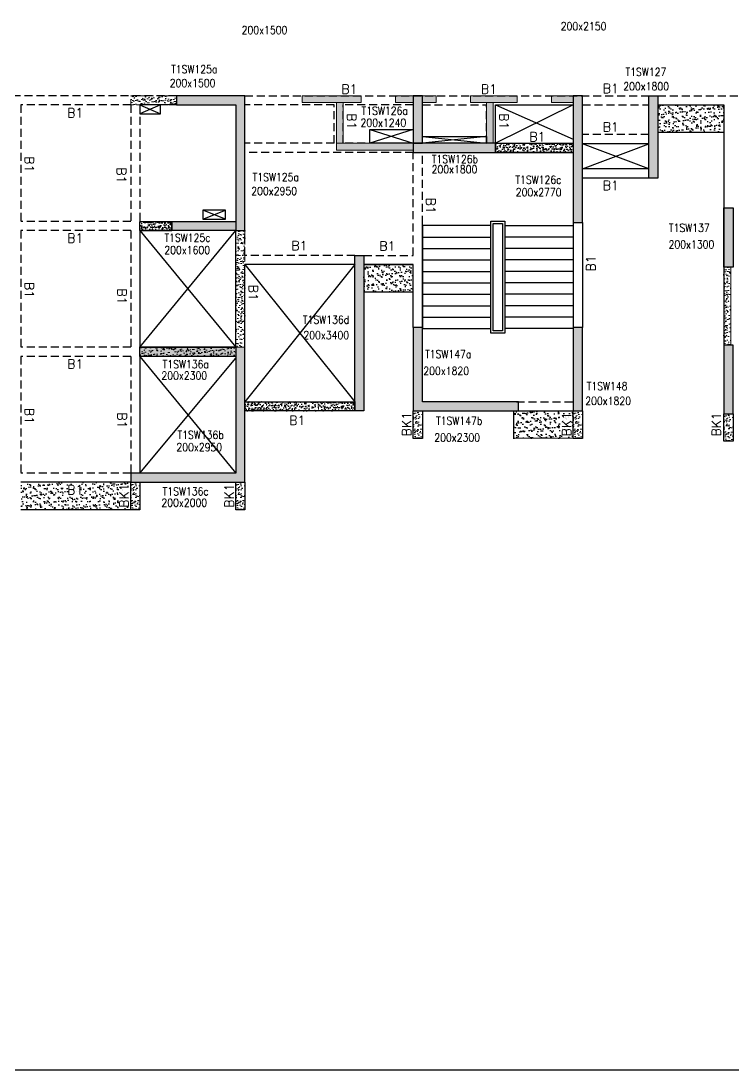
# Model space of a CAD drawing. Header units: millimetres. Extents: x 1078357 to 2594950, y -4969473 to -4636555.
# Drawn here: x 1651959 to 1667533, y -4682741 to -4659813 of the extents above; entities that cross this region are included whole.
import ezdxf

# ---------------------------------------------------------------- set-up
doc = ezdxf.new("R2010")
doc.units = ezdxf.units.MM
doc.header["$PDMODE"] = 35
for name, pattern in [('CONTINOUS', [0]), ('HIDDEN', [0.375, 0.25, -0.125]), ('New Retail block$0$CONTINOUS', [0])]:
    doc.linetypes.add(name, pattern=pattern)
for name, color, linetype, lineweight in [('A-_ANOTDIMA_D-', 6, 'Continuous', 13), ('Boundary', 40, 'Continuous', 30), ('COL. NO.', 30, 'Continuous', 25), ('COL. SIZE', 7, 'Continuous', 25), ('HATCH', 8, 'Continuous', 30), ('Origin', 40, 'Continuous', 30), ('RCC UPSTAND', 43, 'Continuous', 30), ('S-NON STR RCC WALL', 8, 'Continuous', 0)]:
    doc.layers.add(name, color=color, linetype=linetype, lineweight=lineweight)
for name, color, linetype in [('B-200x650', 241, 'HIDDEN'), ('NON STR. RCC WALL', 6, 'Continuous'), ('S-COLUMN_SHEAR WALL', 1, 'Continuous'), ('S-CUT OUT', 3, 'Continuous'), ('S-PROJECTION', 54, 'New Retail block$0$CONTINOUS'), ('S-STAIR', 8, 'Continuous')]:
    doc.layers.add(name, color=color, linetype=linetype)
doc.styles.add('ROMANS', font='romans.shx', dxfattribs={"width": 0.85})
pattern_1 = [(37.47015413, (-4612749.17, 23387131.68), (-4.72361136, 146.8264517), [0, -115.824, 0, -129.54, 0, -123.825]), (7.4701541, (-4612749.17, 23387131.68), (134.9689868, 214.9772528), [0, -62.484, 0, -104.394, 0, -40.005]), (327.47015413, (-4612842.9, 23387131.73), (237.29790347, 0.3075449), [0, -38.1, 0, -137.16, 0, -179.07]), (317.4701541, (-4612842.9, 23387131.73), (229.1017424, 66.759465), [0, -19.05, 0, -89.916, 0, -102.87])]
pattern_2 = [(50, (1613710.4, -4664297.89), (182.18467, -15.9391), [19.05, -209.55]), (355, (1613710.4, -4664297.89), (-35.2434, 191.05685), [15.24, -167.6406]), (100.45144, (1613725.58, -4664299.22), (146.94125, 175.11775), [16.19, -178.09024]), (46.1842, (1613710.4, -4664247.1), (271.079, -42.0423), [28.575, -314.325]), (96.63556, (1613733, -4664250.6), (237.4041, 247.4261), [24.285, -267.1356]), (351.18415, (1613710.4, -4664247.1), (237.4041, 247.4261), [22.86, -251.4597]), (21, (1613735.8, -4664259.79), (151.6144, -102.2652), [19.05, -209.55]), (326, (1613735.8, -4664259.79), (61.802, 184.188), [15.24, -167.64]), (71.45144, (1613748.43, -4664268.31), (213.4164, 81.9228), [16.19, -178.0899]), (37.5, (1613710.4, -4664297.89), (3.0886, 84.55504), [0, -165.608, 0, -170.18, 0, -168.275]), (7.5, (1613710.4, -4664297.89), (66.81966, 100.18057), [0, -97.028, 0, -161.798, 0, -64.135]), (327.5, (1613653.756, -4664297.89), (135.5906, -5.72874), [0, -63.5, 0, -198.12, 0, -262.89]), (317.5, (1613628.36, -4664297.89), (148.12918, 25.4265), [0, -82.55, 0, -131.572, 0, -186.69])]

# ---------------------------------------------------------------- blocks, each defined once
blk = doc.blocks.new('G$CD63B60BD')
at = {"layer": 'COL. NO.', "linetype": 'Continuous', "style": 'ROMANS', "width": 0.85}
for s, p in [('T1SW125a', (71784, 7441, -320)), ('T1SW127', (81723, 7381, -320)), ('T1SW126a', (75951, 6532, -320)), ('T1SW126b', (77486, 5476, -320)), ('T1SW125a', (73568, 5083, -320)), ('T1SW126c', (79314, 5025, -320)), ('T1SW137', (82673, 3974, -320)), ('T1SW125c', (71638, 3759, -320)), ('T1SW136d', (74667, 1967, 0)), ('T1SW147a', (77339, 1214, -320)), ('T1SW136a', (71599, 993, -320)), ('T1SW148', (80874, 516, -320)), ('T1SW147b', (77579, -243, -320)), ('T1SW136b', (71924, -552, -320)), ('T1SW136c', (71599, -1785, -320))]:
    blk.add_text(s, height=175, dxfattribs=at).set_placement(p)
at = {"layer": 'COL. SIZE', "linetype": 'Continuous', "style": 'ROMANS', "width": 0.85}
for s, p in [('200x2150', (80306, 8381, -320)), ('200x1500', (73327, 8296, -320)), ('200x1500', (71754, 7138, -320)), ('200x1800', (81674, 7067, -320)), ('200x1240', (75927, 6271, -320)), ('200x1800', (77482, 5253, -320)), ('200x2950', (73538, 4779, -320)), ('200x2770', (79323, 4753, -320)), ('200x1300', (82665, 3611, -320)), ('200x1600', (71636, 3489, -320)), ('200x3400', (74677, 1628, 0)), ('200x2300', (71572, 745, -320)), ('200x1820', (77301, 847, -320)), ('200x1820', (80843, 191, -320)), ('200x2300', (77541, -609, -320)), ('200x2950', (71900, -821, -320)), ('200x2000', (71572, -2033, -320))]:
    blk.add_text(s, height=175, dxfattribs=at).set_placement(p)

msp = doc.modelspace()

# ---------------------------------------------------------------- hatches: boundary and pattern name
at = {"layer": 'HATCH'}
h = msp.add_hatch(dxfattribs=at)
h.set_pattern_fill('AR-SAND', color=8, scale=3, angle=179.97015)
h.set_pattern_definition([(37.4701541, (-2410504.75, 14021043.22), (-4.72361136, 146.8264517), [0, -115.824, 0, -129.54, 0, -123.825]), (7.4701541, (-2410504.75, 14021043.22), (134.9689868, 214.9772528), [0, -62.484, 0, -104.394, 0, -40.005]), (327.4701541, (-2410598.47, 14021043.27), (237.2979035, 0.3075449), [0, -38.1, 0, -137.16, 0, -179.07]), (317.4701541, (-2410598.47, 14021043.27), (229.1017424, 66.759465), [0, -19.05, 0, -89.916, 0, -102.87])])
h.paths.add_polyline_path([(1667333.5, -4661646.1), (1665888.5, -4661646), (1665888.5, -4662246.2), (1667333.5, -4662246.2)])
h = msp.add_hatch(dxfattribs=at)
h.set_pattern_fill('AR-SAND', color=8, scale=3, angle=179.97015)
h.set_pattern_definition([(37.47015413, (-3507729.46, 18705062.41), (-4.72361136, 146.8264517), [0, -115.824, 0, -129.54, 0, -123.825]), (7.4701541, (-3507729.46, 18705062.4), (134.9689868, 214.9772528), [0, -62.484, 0, -104.394, 0, -40.005]), (327.4701541, (-3507823.19, 18705062.46), (237.2979035, 0.3075449), [0, -38.1, 0, -137.16, 0, -179.07]), (317.4701541, (-3507823.19, 18705062.46), (229.1017424, 66.759465), [0, -19.05, 0, -89.916, 0, -102.87])])
h.paths.add_polyline_path([(1660538.5, -4665136.1), (1659458.5, -4665136.1), (1659458.5, -4665736.1), (1660538.5, -4665736.1)])
h = msp.add_hatch(dxfattribs=at)
h.set_pattern_fill('AR-SAND', color=8, scale=3, angle=179.97015)
h.set_pattern_definition(pattern_1)
h.paths.add_polyline_path([(1664038.5, -4668934.5), (1662738.5, -4668936.1), (1662738.5, -4668336.1), (1662798.5, -4668336.1), (1662838.5, -4668336.1), (1664038.5, -4668336.1), (1664038.5, -4668934.5)], is_closed=False)
h.paths.add_polyline_path([(1663631.2, -4668349.6), (1663264.5, -4668349.6), (1663264.5, -4668649.6), (1663631.2, -4668649.6)], flags=24)
h = msp.add_hatch(dxfattribs=at)
h.set_pattern_fill('AR-SAND', color=8, scale=3, angle=179.97015)
h.set_pattern_definition(pattern_1)
h.paths.add_polyline_path([(1651958.5, -4669896.1), (1654358.5, -4669896.1), (1654358.5, -4670496.1), (1651958.5, -4670496.1)])
at = {"layer": 'RCC UPSTAND'}
h = msp.add_hatch(dxfattribs=at)
h.set_pattern_fill('AR-CONC', color=8, scale=20, angle=90)
h.set_pattern_definition([(140, (-1545661.72, -7199905.71), (12.550427, 143.4520365), [15, -165]), (85, (-1545661.72, -7199905.71), (-150.438427, -27.7502667), [12, -132]), (190.4514445, (-1545660.67, -7199893.76), (-137.887998, 115.7017693), [12.7480384, -140.2284224]), (136.1842, (-1545701.72, -7199905.71), (33.103856, 213.448266), [22.5, -247.5]), (186.6356355, (-1545698.96, -7199887.93), (-194.82372, 186.932389), [19.122068, -210.342752]), (81.184164, (-1545701.72, -7199905.71), (-194.82372, 186.932389), [18, -198]), (111, (-1545691.72, -7199885.71), (80.523778, 119.3814104), [15, -165]), (56, (-1545691.72, -7199885.71), (-145.030009, 48.6630664), [12, -132]), (161.4514447, (-1545685.01, -7199875.77), (-64.5062306, 168.0444753), [12.748038, -140.2284224]), (127.5, (-1545661.72, -7199905.714), (-66.57877077, 2.43197106), [0, -130.4, 0, -134, 0, -132.5]), (97.5, (-1545661.72, -7199905.71), (-78.8823424, 52.6139075), [0, -76.4, 0, -127.4, 0, -50.5]), (57.5, (-1545661.72, -7199950.314), (4.51097435, 106.7644872), [0, -50, 0, -156, 0, -207]), (47.5, (-1545661.72, -7199970.31), (-20.0209965, 116.6372339), [0, -65, 0, -103.6, 0, -147])])
h.paths.add_polyline_path([(1664038.3, -4662486.2), (1664038.3, -4662686.2), (1662338.3, -4662686.2), (1662338.3, -4662486.2)])
h = msp.add_hatch(dxfattribs=at)
h.set_pattern_fill('AR-CONC', color=8, scale=20, angle=90)
h.set_pattern_definition([(140, (-1554441.7, -7201615.72), (12.550427, 143.4520365), [15, -165]), (85, (-1554441.7, -7201615.72), (-150.438427, -27.7502667), [12, -132]), (190.4514445, (-1554440.65, -7201603.77), (-137.887998, 115.7017693), [12.7480384, -140.2284224]), (136.1842, (-1554481.7, -7201615.72), (33.103856, 213.448266), [22.5, -247.5]), (186.6356355, (-1554478.94, -7201597.93), (-194.82372, 186.932389), [19.122068, -210.342752]), (81.184164, (-1554481.7, -7201615.72), (-194.82372, 186.932389), [18, -198]), (111, (-1554471.7, -7201595.72), (80.523778, 119.3814104), [15, -165]), (56, (-1554471.7, -7201595.72), (-145.030009, 48.6630664), [12, -132]), (161.4514447, (-1554464.98, -7201585.77), (-64.5062306, 168.0444753), [12.748038, -140.2284224]), (127.5, (-1554441.695, -7201615.72), (-66.57877077, 2.43197106), [0, -130.4, 0, -134, 0, -132.5]), (97.5, (-1554441.695, -7201615.72), (-78.8823424, 52.6139075), [0, -76.4, 0, -127.4, 0, -50.5]), (57.5, (-1554441.695, -7201660.32), (4.51097435, 106.7644872), [0, -50, 0, -156, 0, -207]), (47.5, (-1554441.695, -7201680.32), (-20.0209965, 116.6372339), [0, -65, 0, -103.6, 0, -147])])
h.paths.add_polyline_path([(1655258.3, -4664196.2), (1655258.3, -4664396.2), (1654558.3, -4664396.2), (1654558.3, -4664196.2)])
h = msp.add_hatch(dxfattribs=at)
h.set_pattern_fill('AR-CONC', color=8, scale=20, angle=90)
h.set_pattern_definition([(140, (-1550441.69, -7205555.71), (12.550427, 143.4520365), [15, -165]), (85, (-1550441.69, -7205555.71), (-150.438427, -27.7502667), [12, -132]), (190.4514445, (-1550440.65, -7205543.76), (-137.887998, 115.7017693), [12.7480384, -140.2284224]), (136.1842, (-1550481.69, -7205555.71), (33.103856, 213.448266), [22.5, -247.5]), (186.6356355, (-1550478.93, -7205537.92), (-194.82372, 186.932389), [19.122068, -210.342752]), (81.184164, (-1550481.7, -7205555.7), (-194.82372, 186.932389), [18, -198]), (111, (-1550471.69, -7205535.71), (80.523778, 119.3814104), [15, -165]), (56, (-1550471.69, -7205535.71), (-145.030009, 48.6630664), [12, -132]), (161.4514447, (-1550464.98, -7205525.76), (-64.5062306, 168.0444753), [12.748038, -140.2284224]), (127.5, (-1550441.69, -7205555.71), (-66.57877077, 2.43197106), [0, -130.4, 0, -134, 0, -132.5]), (97.5, (-1550441.69, -7205555.71), (-78.8823424, 52.6139075), [0, -76.4, 0, -127.4, 0, -50.5]), (57.5, (-1550441.69, -7205600.31), (4.51097435, 106.7644872), [0, -50, 0, -156, 0, -207]), (47.5, (-1550441.69, -7205620.31), (-20.0209965, 116.6372339), [0, -65, 0, -103.6, 0, -147])])
h.paths.add_polyline_path([(1659258.3, -4668136.2), (1659258.3, -4668336.2), (1656858.3, -4668336.2), (1656858.3, -4668136.2)])
at = {"layer": 'S-COLUMN_SHEAR WALL', "lineweight": 25}
h = msp.add_hatch(color=1, dxfattribs=at)
h.dxf.hatch_style = 1
h.paths.add_polyline_path([(1655358.3, -4661646.2), (1656658.3, -4661646.2), (1656658.3, -4664396.2), (1656858.3, -4664396.2), (1656858.3, -4661446.2), (1655358.3, -4661446.2)])
h = msp.add_hatch(color=1, dxfattribs=at)
h.dxf.hatch_style = 1
h.paths.add_polyline_path([(1660738.3, -4661446.2), (1660538.3, -4661446.2), (1660538.3, -4662486.2), (1660738.3, -4662486.2)])
h = msp.add_hatch(color=1, dxfattribs=at)
h.dxf.hatch_style = 1
h.paths.add_polyline_path([(1664238.3, -4661446.2), (1664038.3, -4661446.2), (1664038.3, -4664216.2), (1664238.3, -4664216.2)])
h = msp.add_hatch(color=1, dxfattribs=at)
h.dxf.hatch_style = 1
h.paths.add_polyline_path([(1665888.3, -4663246.1), (1665688.3, -4663246.1), (1665688.3, -4661446.2), (1665888.3, -4661446.2)])
h = msp.add_hatch(color=1, dxfattribs=at)
h.dxf.hatch_style = 1
h.paths.add_polyline_path([(1660538.3, -4662686.2), (1662338.3, -4662686.2), (1662338.3, -4662486.2), (1660538.3, -4662486.2)])
h = msp.add_hatch(color=1, dxfattribs=at)
h.dxf.hatch_style = 1
h.paths.add_polyline_path([(1667483.3, -4663896.1), (1667469.6, -4663896.1), (1667424.7, -4663896.1), (1667333.3, -4663896.1), (1667333.3, -4665196.1), (1667533.3, -4665196.1), (1667533.3, -4664046.1), (1667533.3, -4663896.1)])
h = msp.add_hatch(color=1, dxfattribs=at)
h.dxf.hatch_style = 1
h.paths.add_polyline_path([(1656658.3, -4664196.2), (1656658.3, -4664396.2), (1655258.3, -4664396.2), (1655258.3, -4664196.2)])
h = msp.add_hatch(color=1, dxfattribs=at)
h.dxf.hatch_style = 1
h.paths.add_polyline_path([(1659258.3, -4664936.2), (1659258.3, -4668336.2), (1659458.3, -4668336.2), (1659458.3, -4664936.2)])
h = msp.add_hatch(color=1, dxfattribs=at)
h.dxf.hatch_style = 1
h.paths.add_polyline_path([(1660538.3, -4668336.2), (1662838.3, -4668336.2), (1662838.3, -4668136.2), (1660738.3, -4668136.2), (1660738.3, -4666516.2), (1660538.3, -4666516.2)])
h = msp.add_hatch(color=1, dxfattribs=at)
h.dxf.hatch_style = 1
h.paths.add_polyline_path([(1664238.3, -4666516.2), (1664038.3, -4666516.2), (1664038.3, -4668336.2), (1664238.3, -4668336.2)])
h = msp.add_hatch(color=1, dxfattribs=at)
h.dxf.hatch_style = 1
h.paths.add_polyline_path([(1667333.3, -4668396.2), (1667533.3, -4668396.2), (1667533.3, -4666896.1), (1667333.3, -4666896.1)])
h = msp.add_hatch(color=1, dxfattribs=at)
h.dxf.hatch_style = 1
h.paths.add_polyline_path([(1654358.3, -4669896.2), (1656858.3, -4669896.2), (1656858.3, -4666946.2), (1656658.3, -4666946.1), (1656658.3, -4667146.1), (1656658.3, -4669696.2), (1654358.3, -4669696.2), (1654358.3, -4669896.2)], is_closed=False)
h = msp.add_hatch(color=1, dxfattribs=at)
h.dxf.hatch_style = 1
h.paths.add_polyline_path([(1654358.3, -4669896.2), (1656858.3, -4669896.2), (1656858.3, -4666946.2), (1656658.3, -4666946.1), (1656658.3, -4669696.2), (1654358.3, -4669696.2), (1654358.3, -4669896.2)], is_closed=False)
h = msp.add_hatch(color=1, dxfattribs=at)
h.dxf.hatch_style = 1
h.paths.add_polyline_path([(1654558.3, -4666946.1), (1656658.3, -4666946.1), (1656658.3, -4667146.1), (1654558.3, -4667146.1)])
at = {"layer": 'S-NON STR RCC WALL', "linetype": 'HIDDEN', "ltscale": 500}
h = msp.add_hatch(dxfattribs=at)
h.set_pattern_fill('AR-CONC', color=256, angle=180)
h.set_pattern_definition([(50, (516485.68, 19721.3), (182.184669, -15.9390855), [19.05, -209.55]), (355, (516485.68, 19721.3), (-35.2434214, 191.056845), [15.24, -167.640584]), (100.4514447, (516500.86, 19719.97), (146.941247, 175.117752), [16.190009, -178.0902446]), (46.1842, (516485.68, 19772.1), (271.079041, -42.042328), [28.575, -314.325]), (96.6355576, (516508.27, 19768.6), (237.404134, 247.426125), [24.285023, -267.135608]), (351.184151, (516485.68, 19772.1), (237.404134, 247.426125), [22.859967, -251.459732]), (21, (516511.08, 19759.4), (151.6143913, -102.265198), [19.05, -209.55]), (326, (516511.08, 19759.4), (61.802028, 184.187966), [15.24, -167.64]), (71.451445, (516523.72, 19750.87), (213.416419, 81.922769), [16.190009, -178.0899376]), (37.5, (516485.68, 19721.3), (3.08860325, 84.5550389), [0, -165.608, 0, -170.18, 0, -168.275]), (7.5, (516485.68, 19721.3), (66.8196625, 100.1805748), [0, -97.028, 0, -161.798, 0, -64.135]), (327.5, (516429.04, 19721.3), (135.5905952, -5.728744), [0, -63.5, 0, -198.12, 0, -262.89]), (317.5, (516403.64, 19721.3), (148.1291814, 25.426491), [0, -82.55, 0, -131.572, 0, -186.69])])
h.paths.add_polyline_path([(1654358.5, -4661446.1), (1655358.5, -4661446.1), (1655358.5, -4661646.1), (1654358.5, -4661646.1)])
at = {"layer": 'S-NON STR RCC WALL', "ltscale": 700}
h = msp.add_hatch(dxfattribs=at)
h.set_pattern_fill('AR-CONC', color=256)
h.set_pattern_definition([(50, (508142.2, 15349.83), (182.184669, -15.9390855), [19.05, -209.55]), (355, (508142.2, 15349.83), (-35.2434214, 191.056845), [15.24, -167.640584]), (100.4514447, (508157.38, 15348.5), (146.941247, 175.117752), [16.190009, -178.0902446]), (46.1842, (508142.2, 15400.63), (271.079041, -42.042328), [28.575, -314.325]), (96.6355576, (508164.78, 15397.13), (237.404134, 247.426125), [24.285023, -267.135608]), (351.184151, (508142.2, 15400.63), (237.404134, 247.426125), [22.859967, -251.459732]), (21, (508167.6, 15387.93), (151.6143913, -102.265198), [19.05, -209.55]), (326, (508167.6, 15387.93), (61.802028, 184.187966), [15.24, -167.64]), (71.451445, (508180.23, 15379.41), (213.416419, 81.922769), [16.190009, -178.0899376]), (37.5, (508142.195, 15349.83), (3.08860325, 84.5550389), [0, -165.608, 0, -170.18, 0, -168.275]), (7.5, (508142.195, 15349.83), (66.8196625, 100.1805748), [0, -97.028, 0, -161.798, 0, -64.135]), (327.5, (508085.55, 15349.83), (135.5905952, -5.728744), [0, -63.5, 0, -198.12, 0, -262.89]), (317.5, (508060.15, 15349.83), (148.1291814, 25.426491), [0, -82.55, 0, -131.572, 0, -186.69])])
h.paths.add_polyline_path([(1663563.5, -4661596.1), (1664038.5, -4661596.1), (1664038.5, -4661446.2), (1663563.5, -4661446.2)])
h.paths.add_polyline_path([(1658858.5, -4661596.1), (1659008.5, -4661596.1), (1659008.5, -4662486.1), (1658858.5, -4662486.1)])
h.paths.add_polyline_path([(1661788.5, -4661596.1), (1662813.5, -4661596.1), (1662813.5, -4661446.1), (1661788.5, -4661446.1)])
h.paths.add_polyline_path([(1660738.5, -4661446.2), (1661038.5, -4661446.2), (1661038.5, -4661596.1), (1660738.5, -4661596.1)])
h.paths.add_polyline_path([(1658858.5, -4662636.1), (1660538.5, -4662636.1), (1660538.5, -4662486.2), (1658858.5, -4662486.2)])
h.paths.add_polyline_path([(1660148.5, -4661596.1), (1660538.5, -4661596.1), (1660538.5, -4661446.2), (1660148.5, -4661446.2)])
h.paths.add_polyline_path([(1658108.5, -4661596.1), (1659398.5, -4661596.1), (1659398.5, -4661446.1), (1658108.5, -4661446.1)])
h.paths.add_polyline_path([(1662138.5, -4661596.1), (1662288.5, -4661596.1), (1662288.5, -4662486.1), (1662138.5, -4662486.1)])
at = {"layer": 'S-NON STR RCC WALL', "linetype": 'HIDDEN', "ltscale": 500}
h = msp.add_hatch(dxfattribs=at)
h.set_pattern_fill('AR-CONC', color=256, angle=180)
h.set_pattern_definition(pattern_2)
h.paths.add_polyline_path([(1656858.5, -4664396.1), (1656658.5, -4664396.1), (1656658.5, -4666946.1), (1656858.5, -4666946.1)])
at = {"layer": 'S-NON STR RCC WALL'}
h = msp.add_hatch(dxfattribs=at)
h.set_pattern_fill('AR-CONC', color=256)
h.set_pattern_definition([(50, (-3658687.47, 18659858.1), (182.184669, -15.9390855), [19.05, -209.55]), (355, (-3658687.47, 18659858.1), (-35.2434214, 191.0568452), [15.24, -167.6405842]), (100.4514447, (-3658672.29, 18659856.77), (146.9412471, 175.1177519), [16.1900088, -178.0902446]), (46.1842, (-3658687.47, 18659908.9), (271.0790409, -42.042328), [28.575, -314.325]), (96.6355576, (-3658664.88, 18659905.4), (237.404134, 247.4261246), [24.285023, -267.135608]), (351.1841512, (-3658687.47, 18659908.9), (237.404134, 247.4261246), [22.859967, -251.459732]), (21, (-3658662.07, 18659896.2), (151.6143913, -102.2651982), [19.05, -209.55]), (326, (-3658662.07, 18659896.2), (61.8020283, 184.1879661), [15.24, -167.64]), (71.451445, (-3658649.44, 18659887.67), (213.4164193, 81.9227689), [16.1900088, -178.0899376]), (37.5, (-3658687.47, 18659858.096), (3.08860325, 84.55503887), [0, -165.608, 0, -170.18, 0, -168.275]), (7.5, (-3658687.47, 18659858.1), (66.8196625, 100.18057482), [0, -97.028, 0, -161.798, 0, -64.135]), (327.5, (-3658744.114, 18659858.096), (135.59059517, -5.728744), [0, -63.5, 0, -198.12, 0, -262.89]), (317.5, (-3658769.51, 18659858.1), (148.1291814, 25.42649103), [0, -82.55, 0, -131.572, 0, -186.69])])
h.paths.add_polyline_path([(1667483.5, -4666896.1), (1667333.5, -4666896.1), (1667333.5, -4665196.1), (1667483.5, -4665196.1)])
at = {"layer": 'S-NON STR RCC WALL', "linetype": 'HIDDEN', "ltscale": 500}
h = msp.add_hatch(dxfattribs=at)
h.set_pattern_fill('AR-CONC', color=256, angle=180)
h.set_pattern_definition(pattern_2)
h.paths.add_polyline_path([(1654558.5, -4666946.1), (1656658.5, -4666946.1), (1656658.5, -4667146.1), (1654558.5, -4667146.1)])
at = {"layer": 'S-NON STR RCC WALL'}
h = msp.add_hatch(dxfattribs=at)
h.set_pattern_fill('AR-CONC', color=256, angle=180)
h.set_pattern_definition([(50, (-7969633.83, 37570771.17), (182.184669, -15.93908554), [19.05, -209.55]), (355, (-7969633.83, 37570771.17), (-35.2434214, 191.0568452), [15.24, -167.6405842]), (100.4514447, (-7969618.65, 37570769.85), (146.9412471, 175.1177519), [16.1900088, -178.0902446]), (46.1842, (-7969633.83, 37570821.97), (271.0790409, -42.0423279), [28.575, -314.325]), (96.6355576, (-7969611.24, 37570818.47), (237.404134, 247.4261246), [24.2850231, -267.1356082]), (351.1841512, (-7969633.83, 37570821.97), (237.404134, 247.4261246), [22.859967, -251.459732]), (21, (-7969608.43, 37570809.27), (151.61439127, -102.2651982), [19.05, -209.55]), (326, (-7969608.43, 37570809.27), (61.80202835, 184.1879661), [15.24, -167.64]), (71.451445, (-7969595.8, 37570800.75), (213.4164193, 81.9227689), [16.1900088, -178.0899376]), (37.5, (-7969633.83, 37570771.174), (3.08860325, 84.55503887), [0, -165.608, 0, -170.18, 0, -168.275]), (7.5, (-7969633.83, 37570771.17), (66.81966251, 100.18057482), [0, -97.028, 0, -161.798, 0, -64.135]), (327.5, (-7969690.47, 37570771.174), (135.59059517, -5.72874399), [0, -63.5, 0, -198.12, 0, -262.89]), (317.5, (-7969715.87, 37570771.17), (148.1291814, 25.42649103), [0, -82.55, 0, -131.572, 0, -186.69])])
h.paths.add_polyline_path([(1660738.4, -4668336.1), (1660538.4, -4668336.1), (1660538.4, -4668936.1), (1660738.4, -4668936.1), (1660738.4, -4668936.1), (1660738.4, -4668336.2)], is_closed=False)
h = msp.add_hatch(dxfattribs=at)
h.set_pattern_fill('AR-CONC', color=256, angle=180)
h.set_pattern_definition([(50, (-7966133.92, 37570771.17), (182.184669, -15.93908554), [19.05, -209.55]), (355, (-7966133.92, 37570771.17), (-35.2434214, 191.0568452), [15.24, -167.6405842]), (100.4514447, (-7966118.74, 37570769.84), (146.9412471, 175.1177519), [16.1900088, -178.0902446]), (46.1842, (-7966133.92, 37570821.97), (271.0790409, -42.0423279), [28.575, -314.325]), (96.6355576, (-7966111.33, 37570818.47), (237.404134, 247.4261246), [24.2850231, -267.1356082]), (351.1841512, (-7966133.92, 37570821.97), (237.404134, 247.4261246), [22.859967, -251.459732]), (21, (-7966108.52, 37570809.27), (151.61439127, -102.2651982), [19.05, -209.55]), (326, (-7966108.52, 37570809.27), (61.80202835, 184.1879661), [15.24, -167.64]), (71.451445, (-7966095.88, 37570800.75), (213.4164193, 81.9227689), [16.1900088, -178.0899376]), (37.5, (-7966133.92, 37570771.17), (3.08860325, 84.55503887), [0, -165.608, 0, -170.18, 0, -168.275]), (7.5, (-7966133.92, 37570771.17), (66.81966251, 100.18057482), [0, -97.028, 0, -161.798, 0, -64.135]), (327.5, (-7966190.56, 37570771.17), (135.59059517, -5.72874399), [0, -63.5, 0, -198.12, 0, -262.89]), (317.5, (-7966215.96, 37570771.17), (148.1291814, 25.42649103), [0, -82.55, 0, -131.572, 0, -186.69])])
h.paths.add_polyline_path([(1664238.3, -4668336.1), (1664038.3, -4668336.1), (1664038.3, -4668936.1), (1664238.3, -4668936.1), (1664238.3, -4668936.1), (1664238.3, -4668336.2)], is_closed=False)
h = msp.add_hatch(dxfattribs=at)
h.set_pattern_fill('AR-CONC', color=256, angle=180)
h.set_pattern_definition([(50, (-7962838.97, 37570711.17), (182.184669, -15.93908554), [19.05, -209.55]), (355, (-7962838.97, 37570711.17), (-35.2434214, 191.0568452), [15.24, -167.6405842]), (100.4514447, (-7962823.78, 37570709.84), (146.9412471, 175.1177519), [16.1900088, -178.0902446]), (46.1842, (-7962838.97, 37570761.97), (271.0790409, -42.0423279), [28.575, -314.325]), (96.6355576, (-7962816.38, 37570758.46), (237.404134, 247.4261246), [24.2850231, -267.1356082]), (351.1841512, (-7962838.97, 37570761.97), (237.404134, 247.4261246), [22.859967, -251.459732]), (21, (-7962813.57, 37570749.27), (151.61439127, -102.2651982), [19.05, -209.55]), (326, (-7962813.57, 37570749.27), (61.80202835, 184.1879661), [15.24, -167.64]), (71.451445, (-7962800.93, 37570740.75), (213.4164193, 81.9227689), [16.1900088, -178.0899376]), (37.5, (-7962838.966, 37570711.17), (3.08860325, 84.55503887), [0, -165.608, 0, -170.18, 0, -168.275]), (7.5, (-7962838.97, 37570711.17), (66.81966251, 100.18057482), [0, -97.028, 0, -161.798, 0, -64.135]), (327.5, (-7962895.61, 37570711.17), (135.59059517, -5.72874399), [0, -63.5, 0, -198.12, 0, -262.89]), (317.5, (-7962921.01, 37570711.17), (148.1291814, 25.42649103), [0, -82.55, 0, -131.572, 0, -186.69])])
h.paths.add_polyline_path([(1667533.3, -4668396.1), (1667333.3, -4668396.1), (1667333.3, -4668996.1), (1667533.3, -4668996.1), (1667533.3, -4668996.1), (1667533.3, -4668396.2)], is_closed=False)
h = msp.add_hatch(dxfattribs=at)
h.set_pattern_fill('AR-CONC', color=256, angle=180)
h.set_pattern_definition([(50, (-7975813.93, 37569211.16), (182.184669, -15.93908554), [19.05, -209.55]), (355, (-7975813.93, 37569211.16), (-35.2434214, 191.0568452), [15.24, -167.6405842]), (100.4514447, (-7975798.75, 37569209.83), (146.9412471, 175.1177519), [16.1900088, -178.0902446]), (46.1842, (-7975813.93, 37569261.96), (271.0790409, -42.0423279), [28.575, -314.325]), (96.6355576, (-7975791.34, 37569258.46), (237.404134, 247.4261246), [24.2850231, -267.1356082]), (351.1841512, (-7975813.93, 37569261.96), (237.404134, 247.4261246), [22.859967, -251.459732]), (21, (-7975788.53, 37569249.26), (151.61439127, -102.2651982), [19.05, -209.55]), (326, (-7975788.53, 37569249.26), (61.80202835, 184.1879661), [15.24, -167.64]), (71.451445, (-7975775.9, 37569240.74), (213.4164193, 81.9227689), [16.1900088, -178.0899376]), (37.5, (-7975813.93, 37569211.16), (3.08860325, 84.55503887), [0, -165.608, 0, -170.18, 0, -168.275]), (7.5, (-7975813.93, 37569211.16), (66.81966251, 100.18057482), [0, -97.028, 0, -161.798, 0, -64.135]), (327.5, (-7975870.57, 37569211.16), (135.59059517, -5.72874399), [0, -63.5, 0, -198.12, 0, -262.89]), (317.5, (-7975895.97, 37569211.16), (148.1291814, 25.42649103), [0, -82.55, 0, -131.572, 0, -186.69])])
h.paths.add_polyline_path([(1654558.3, -4669896.1), (1654358.3, -4669896.1), (1654358.3, -4670496.1), (1654558.3, -4670496.1), (1654558.3, -4670496.1), (1654558.3, -4669896.2)], is_closed=False)
h = msp.add_hatch(dxfattribs=at)
h.set_pattern_fill('AR-CONC', color=256, angle=180)
h.set_pattern_definition([(50, (-7973513.93, 37569211.16), (182.184669, -15.93908554), [19.05, -209.55]), (355, (-7973513.93, 37569211.16), (-35.2434214, 191.0568452), [15.24, -167.6405842]), (100.4514447, (-7973498.75, 37569209.83), (146.9412471, 175.1177519), [16.1900088, -178.0902446]), (46.1842, (-7973513.93, 37569261.96), (271.0790409, -42.0423279), [28.575, -314.325]), (96.6355576, (-7973491.34, 37569258.46), (237.404134, 247.4261246), [24.2850231, -267.1356082]), (351.1841512, (-7973513.93, 37569261.96), (237.404134, 247.4261246), [22.859967, -251.459732]), (21, (-7973488.53, 37569249.26), (151.61439127, -102.2651982), [19.05, -209.55]), (326, (-7973488.53, 37569249.26), (61.80202835, 184.1879661), [15.24, -167.64]), (71.451445, (-7973475.9, 37569240.74), (213.4164193, 81.9227689), [16.1900088, -178.0899376]), (37.5, (-7973513.93, 37569211.16), (3.08860325, 84.55503887), [0, -165.608, 0, -170.18, 0, -168.275]), (7.5, (-7973513.93, 37569211.16), (66.81966251, 100.18057482), [0, -97.028, 0, -161.798, 0, -64.135]), (327.5, (-7973570.57, 37569211.16), (135.59059517, -5.72874399), [0, -63.5, 0, -198.12, 0, -262.89]), (317.5, (-7973595.97, 37569211.16), (148.1291814, 25.42649103), [0, -82.55, 0, -131.572, 0, -186.69])])
h.paths.add_polyline_path([(1656858.3, -4669896.1), (1656658.3, -4669896.1), (1656658.3, -4670496.1), (1656858.3, -4670496.1), (1656858.3, -4670496.1), (1656858.3, -4669896.2)], is_closed=False)

# ---------------------------------------------------------------- linework, layer by layer
at = {"layer": 'B-200x650', "linetype": 'HIDDEN', "ltscale": 700}
for p, q in [((1655358.5, -4661446.1, 0), (1650858.5, -4661446.1, 0)), ((1656858.5, -4661446.1, 0), (1665688.5, -4661446.1, 0)), ((1665888.5, -4661446.1, 0), (1669883.5, -4661446.1, 0)), ((1651958.5, -4661646.1, 0), (1651958.5, -4664196.1, 0)), ((1654358.5, -4661646.1, 0), (1651958.5, -4661646.1, 0)), ((1654358.5, -4661646.1, 0), (1654358.5, -4664196.1, 0)), ((1654558.5, -4661646.1, 0), (1654558.5, -4664196.1, 0)), ((1655358.5, -4661646.1, 0), (1654558.5, -4661646.1, 0)), ((1658808.5, -4661646.1, 0), (1656858.5, -4661646.1, 0)), ((1658808.5, -4662486.1, 0), (1658808.5, -4661646.1, 0)), ((1660538.5, -4661646.1, 0), (1659008.5, -4661646.1, 0)), ((1659008.5, -4662486.1, 0), (1659008.5, -4661646.1, 0)), ((1660738.5, -4661646.1, 0), (1662138.5, -4661646.1, 0)), ((1662138.5, -4662486.1, 0), (1662138.5, -4661646.1, 0)), ((1664238.5, -4661646.1, 0), (1665688.5, -4661646.1, 0)), ((1665688.5, -4662296.1, 0), (1664238.5, -4662296.1, 0)), ((1658808.5, -4662486.1, 0), (1656858.5, -4662486.1, 0)), ((1660538.5, -4662486.1, 0), (1659008.5, -4662486.1, 0)), ((1660538.5, -4662686.1, 0), (1656858.5, -4662686.1, 0)), ((1660538.5, -4664936.1, 0), (1660538.5, -4662686.1, 0)), ((1660738.5, -4664246.1, 0), (1660738.5, -4662686.1, 0)), ((1654358.5, -4664196.1, 0), (1651958.5, -4664196.1, 0)), ((1654558.2, -4664196.1, 0), (1655258.2, -4664196.1, 0)), ((1651958.5, -4664396.1, 0), (1651958.5, -4666946.1, 0)), ((1654358.5, -4664396.1, 0), (1651958.5, -4664396.1, 0)), ((1654358.5, -4664396.1, 0), (1654358.5, -4666946.1, 0)), ((1656858.5, -4664936.1, 0), (1656858.5, -4664396.1, 0)), ((1659258.5, -4664936.1, 0), (1656858.5, -4664936.1, 0)), ((1659458.5, -4664936.1, 0), (1660538.5, -4664936.1, 0)), ((1654358.5, -4666946.1, 0), (1651958.5, -4666946.1, 0)), ((1651958.5, -4667146.1, 0), (1651958.5, -4669736.1, 0)), ((1654358.5, -4667146.1, 0), (1651958.5, -4667146.1, 0)), ((1654358.5, -4667146.1, 0), (1654358.5, -4669736.1, 0)), ((1662798.5, -4668136.1, 0), (1664038.5, -4668136.1, 0)), ((1654358.5, -4669696.1, 0), (1651958.5, -4669696.1, 0))]:
    msp.add_line(p, q, dxfattribs=at)
at = {"layer": 'B-200x650', "linetype": 'CONTINOUS', "ltscale": 700}
for p, q in [((1662338.5, -4662486.1, 0), (1662338.5, -4661646.1, 0)), ((1662338.5, -4661646.1, 0), (1664038.5, -4661646.1, 0)), ((1665888.5, -4661646.1, 0), (1667333.5, -4661646.1, 0)), ((1667333.5, -4661646.1, 0), (1667333.5, -4666896.1, 0)), ((1660738.5, -4666516.1, 0), (1660738.5, -4664246.1, 0)), ((1654558.2, -4664396.1, 0), (1655258.2, -4664396.2, 0)), ((1654558.5, -4664396.1, 0), (1654558.5, -4666946.1, 0)), ((1656658.5, -4666946.1, 0), (1656658.5, -4664396.1, 0)), ((1659258.5, -4665136.1, 0), (1656858.5, -4665136.1, 0)), ((1656858.5, -4666946.1, 0), (1656858.5, -4665136.1, 0)), ((1659458.5, -4665136.1, 0), (1660538.5, -4665136.1, 0)), ((1660538.5, -4666516.1, 0), (1660538.5, -4665136.1, 0)), ((1656658.5, -4666946.1, 0), (1654558.5, -4666946.1, 0)), ((1654558.5, -4667146.1, 0), (1654558.5, -4669696.1, 0)), ((1656658.5, -4667146.1, 0), (1654558.5, -4667146.1, 0)), ((1660538.4, -4668936.1, 0), (1660538.4, -4668336.1, 0)), ((1660738.4, -4668336.1, 0), (1660738.4, -4668936.1, 0)), ((1662798.5, -4668336.1, 0), (1664038.5, -4668336.1, 0)), ((1664038.3, -4668936.1, 0), (1664038.3, -4668336.1, 0)), ((1664238.3, -4668336.1, 0), (1664238.3, -4668936.1, 0)), ((1667333.3, -4668996.1, 0), (1667333.3, -4668396.1, 0)), ((1667533.3, -4668396.1, 0), (1667533.3, -4668996.1, 0)), ((1660738.4, -4668936.1, 0), (1660538.4, -4668936.1, 0)), ((1664238.3, -4668936.1, 0), (1664038.3, -4668936.1, 0)), ((1667533.3, -4668996.1, 0), (1667333.3, -4668996.1, 0)), ((1654358.5, -4669896.1, 0), (1651958.5, -4669896.1, 0)), ((1654358.3, -4670496.1, 0), (1654358.3, -4669896.1, 0)), ((1654558.3, -4669896.1, 0), (1654558.3, -4670496.1, 0)), ((1656658.3, -4670496.1, 0), (1656658.3, -4669896.1, 0)), ((1656858.3, -4669896.1, 0), (1656858.3, -4670496.1, 0)), ((1654558.3, -4670496.1, 0), (1654358.3, -4670496.1, 0)), ((1656858.3, -4670496.1, 0), (1656658.3, -4670496.1, 0))]:
    msp.add_line(p, q, dxfattribs=at)
at = {"layer": 'B-200x650', "linetype": 'Continuous', "ltscale": 700}
for p, q in [((1662338.3, -4662486.2, 0), (1664038.3, -4662486.2, 0)), ((1665688.5, -4662496.1, 0), (1664238.5, -4662496.1, 0)), ((1662338.3, -4662686.2, 0), (1664038.3, -4662686.2, 0)), ((1665688.5, -4663046.1, 0), (1664238.5, -4663046.1, 0)), ((1665688.5, -4663246.1, 0), (1664238.5, -4663246.1, 0)), ((1664038.5, -4664216.1, 0), (1664038.5, -4666516.1, 0)), ((1664238.5, -4664216.1, 0), (1664238.5, -4666516.1, 0))]:
    msp.add_line(p, q, dxfattribs=at)
at = {"layer": 'B-200x650', "linetype": 'CONTINOUS', "ltscale": 700, "elevation": 0}
msp.add_lwpolyline([(1656858.5, -4668136.1), (1659258.3, -4668136.1), (1659258.3, -4668336.2), (1656858.5, -4668336.2)], close=True, dxfattribs=at)
at = {"layer": 'Boundary', "ltscale": 700, "elevation": 0}
msp.add_lwpolyline([(1574104.5, -4636994.1), (1679698.7, -4636994.1), (1679698.7, -4682741.1), (1574104.5, -4682741.1)], close=True, dxfattribs=at)
at = {"layer": 'NON STR. RCC WALL', "elevation": 0}
for points in [[(1664038.3, -4662486.2), (1664038.3, -4662686.2), (1662338.3, -4662686.2), (1662338.3, -4662486.2)], [(1655258.3, -4664196.2), (1655258.3, -4664396.2), (1654558.3, -4664396.2), (1654558.3, -4664196.2)], [(1659258.3, -4668136.2), (1659258.3, -4668336.2), (1656858.3, -4668336.2), (1656858.3, -4668136.2)]]:
    msp.add_lwpolyline(points, close=True, dxfattribs=at)
at = {"layer": 'Origin', "ltscale": 700}
msp.add_point((1656658, -4669696.2, 0), dxfattribs=at)
at = {"layer": 'S-COLUMN_SHEAR WALL', "color": 1, "lineweight": 25}
msp.add_line((1662338.3, -4662486.2, 0), (1662338.3, -4662686.2, 0), dxfattribs=at)
at = {"layer": 'S-COLUMN_SHEAR WALL', "color": 1, "lineweight": 25, "elevation": 0}
for points in [[(1655358.3, -4661646.2), (1656658.3, -4661646.2), (1656658.3, -4664396.2), (1656858.3, -4664396.2), (1656858.3, -4661446.2), (1655358.3, -4661446.2), (1655358.3, -4661646.2)], [(1654358.3, -4669896.2), (1656858.3, -4669896.2), (1656858.3, -4666946.2), (1656658.3, -4666946.1), (1656658.3, -4669696.2), (1654358.3, -4669696.2), (1654358.3, -4669896.2)]]:
    msp.add_lwpolyline(points, dxfattribs=at)
for points in [[(1660738.3, -4661446.2), (1660538.3, -4661446.2), (1660538.3, -4662486.2), (1660738.3, -4662486.2)], [(1664238.3, -4661446.2), (1664038.3, -4661446.2), (1664038.2, -4664216.2), (1664238.2, -4664216.2)], [(1665888.3, -4663246.1), (1665688.3, -4663246.1), (1665688.3, -4661446.2), (1665888.3, -4661446.2)], [(1660538.3, -4662686.2), (1662338.3, -4662686.2), (1662338.3, -4662486.2), (1660538.3, -4662486.2)], [(1667333.3, -4663896.1), (1667533.3, -4663896.1), (1667533.3, -4665196.1), (1667333.3, -4665196.1)], [(1656658.3, -4664196.2), (1656658.3, -4664396.2), (1655258.3, -4664396.2), (1655258.3, -4664196.2)], [(1659258.3, -4664936.2), (1659458.3, -4664936.2), (1659458.3, -4668336.2), (1659258.3, -4668336.2)], [(1660538.3, -4668336.2), (1662838.3, -4668336.2), (1662838.3, -4668136.2), (1660738.3, -4668136.2), (1660738.3, -4666516.2), (1660538.3, -4666516.2)], [(1664238.3, -4666516.2), (1664038.3, -4666516.2), (1664038.3, -4668336.2), (1664238.3, -4668336.2)], [(1667333.3, -4668396.2), (1667533.3, -4668396.2), (1667533.3, -4666896.1), (1667333.3, -4666896.1)], [(1654558.3, -4666946.1), (1656658.3, -4666946.1), (1656658.3, -4667146.1), (1654558.3, -4667146.1)]]:
    msp.add_lwpolyline(points, close=True, dxfattribs=at)
at = {"layer": 'S-CUT OUT', "ltscale": 700}
for p, q in [((1654558.2, -4661646.1, 0), (1655008.2, -4661846.1, 0)), ((1655008.2, -4661646.1, 0), (1654558.2, -4661846.1, 0)), ((1655933.2, -4664146.1, 0), (1656433.2, -4663946.1, 0)), ((1656433.2, -4664146.1, 0), (1655933.2, -4663946.1, 0))]:
    msp.add_line(p, q, dxfattribs=at)
at = {"layer": 'S-CUT OUT'}
for p, q in [((1662338.5, -4661646.1, 0), (1664038.5, -4662396.1, 0)), ((1664038.5, -4661646.1, 0), (1662338.5, -4662486.1, 0)), ((1659588.5, -4662186.1, 0), (1660538.5, -4662486.2, 0)), ((1660538.5, -4662186.1, 0), (1659588.5, -4662486.1, 0)), ((1662138.5, -4662336.1, 0), (1660738.5, -4662486.2, 0)), ((1660738.5, -4662336.1, 0), (1662138.5, -4662486.1, 0)), ((1664238.5, -4663046.1, 0), (1665688.5, -4662496.1, 0)), ((1665688.5, -4663046.1, 0), (1664238.5, -4662496.1, 0))]:
    msp.add_line(p, q, dxfattribs=at)
at = {"layer": 'S-CUT OUT', "ltscale": 700, "elevation": 0}
for points in [[(1655008.2, -4661646.1), (1654558.2, -4661646.1), (1654558.2, -4661846.1), (1655008.2, -4661846.1)], [(1656433.2, -4663946.1), (1655933.2, -4663946.1), (1655933.2, -4664146.1), (1656433.2, -4664146.1)]]:
    msp.add_lwpolyline(points, close=True, dxfattribs=at)
at = {"layer": 'S-CUT OUT', "elevation": 0}
for points in [[(1659588.5, -4662186.1), (1660538.5, -4662186.1), (1660538.5, -4662486.1), (1659588.5, -4662486.1)], [(1660738.5, -4662336.1), (1662138.5, -4662336.1), (1662138.5, -4662486.1), (1660738.5, -4662486.1)]]:
    msp.add_lwpolyline(points, close=True, dxfattribs=at)
for points in [[(1654558.5, -4666946.1), (1656658.5, -4664396.1)], [(1654558.5, -4664396.1), (1656658.5, -4666946.1)], [(1659258.5, -4665136.1), (1656858.5, -4668136.1)], [(1656858.5, -4665136.1), (1659258.5, -4668136.1)], [(1654558.5, -4667146.1), (1656658.5, -4669696.1)], [(1654558.5, -4669696.1), (1656658.5, -4667186.1)]]:
    msp.add_lwpolyline(points, dxfattribs=at)
at = {"layer": 'S-NON STR RCC WALL', "linetype": 'HIDDEN', "ltscale": 500, "elevation": 0}
for points in [[(1654358.5, -4661446.1), (1655358.5, -4661446.1), (1655358.5, -4661646.1), (1654358.5, -4661646.1)], [(1656858.5, -4664396.1), (1656658.5, -4664396.1), (1656658.5, -4666946.1), (1656858.5, -4666946.1)], [(1654558.5, -4666946.1), (1656658.5, -4666946.1), (1656658.5, -4667146.1), (1654558.5, -4667146.1)]]:
    msp.add_lwpolyline(points, close=True, dxfattribs=at)
at = {"layer": 'S-NON STR RCC WALL', "ltscale": 700, "elevation": 0}
for points in [[(1658108.5, -4661596.1), (1659398.5, -4661596.1), (1659398.5, -4661446.1), (1658108.5, -4661446.1)], [(1658858.5, -4661596.1), (1659008.5, -4661596.1), (1659008.5, -4662486.1), (1658858.5, -4662486.1)], [(1660148.5, -4661596.1), (1660538.5, -4661596.1), (1660538.5, -4661446.2), (1660148.5, -4661446.2)], [(1660738.5, -4661446.2), (1661038.5, -4661446.2), (1661038.5, -4661596.1), (1660738.5, -4661596.1)], [(1661788.5, -4661596.1), (1662813.5, -4661596.1), (1662813.5, -4661446.1), (1661788.5, -4661446.1)], [(1662138.5, -4661596.1), (1662288.5, -4661596.1), (1662288.5, -4662486.1), (1662138.5, -4662486.1)], [(1663563.5, -4661596.1), (1664038.5, -4661596.1), (1664038.5, -4661446.2), (1663563.5, -4661446.2)], [(1658858.5, -4662636.1), (1660538.5, -4662636.1), (1660538.5, -4662486.2), (1658858.5, -4662486.2)]]:
    msp.add_lwpolyline(points, close=True, dxfattribs=at)
at = {"layer": 'S-NON STR RCC WALL', "elevation": 0}
msp.add_lwpolyline([(1667483.5, -4666896.1), (1667333.5, -4666896.1), (1667333.5, -4665196.1), (1667483.5, -4665196.1)], close=True, dxfattribs=at)
at = {"layer": 'S-PROJECTION'}
for p, q in [((1665888.5, -4662246.1, 0), (1667333.5, -4662246.1, 0)), ((1664038.5, -4668934.5, 0), (1664038.5, -4668736.1, 0)), ((1654358.5, -4670496.1, 0), (1654358.5, -4670296.1, 0)), ((1654358.5, -4670496.1, 0), (1651958.5, -4670496.1, 0))]:
    msp.add_line(p, q, dxfattribs=at)
at = {"layer": 'S-PROJECTION', "elevation": 0}
msp.add_lwpolyline([(1660538.5, -4665136.1), (1659458.5, -4665136.1), (1659458.5, -4665736.1), (1660538.5, -4665736.1)], close=True, dxfattribs=at)
msp.add_lwpolyline([(1664038.5, -4668934.5), (1662738.5, -4668936.1), (1662738.5, -4668336.1)], dxfattribs=at)
at = {"layer": 'S-STAIR', "elevation": 0}
for points in [[(1662238.5, -4664286.1), (1660738.5, -4664286.1)], [(1660738.5, -4664286.1), (1660738.5, -4666536.1), (1662238.5, -4666536.1)], [(1662538.5, -4664286.1), (1664038.5, -4664286.1)], [(1664038.5, -4664286.1), (1664038.5, -4666536.1), (1662538.5, -4666536.1)], [(1660738.5, -4664536.1), (1662238.5, -4664536.1)], [(1664038.5, -4664536.1), (1662538.5, -4664536.1)], [(1660738.5, -4664786.1), (1662238.5, -4664786.1)], [(1664038.5, -4664786.1), (1662538.5, -4664786.1)], [(1660738.5, -4665036.1), (1662238.5, -4665036.1)], [(1664038.5, -4665036.1), (1662538.5, -4665036.1)], [(1660738.5, -4665286.1), (1662238.5, -4665286.1)], [(1664038.5, -4665286.1), (1662538.5, -4665286.1)], [(1660738.5, -4665536.1), (1662238.5, -4665536.1)], [(1664038.5, -4665536.1), (1662538.5, -4665536.1)], [(1660738.5, -4665786.1), (1662238.5, -4665786.1)], [(1664038.5, -4665786.1), (1662538.5, -4665786.1)], [(1660738.5, -4666036.1), (1662238.5, -4666036.1)], [(1664038.5, -4666036.1), (1662538.5, -4666036.1)], [(1660738.5, -4666286.1), (1662238.5, -4666286.1)], [(1664038.5, -4666286.1), (1662538.5, -4666286.1)]]:
    msp.add_lwpolyline(points, dxfattribs=at)
for points in [[(1662538.5, -4664186.1), (1662538.5, -4666636.1), (1662238.5, -4666636.1), (1662238.5, -4664186.1)], [(1662488.5, -4664236.1), (1662488.5, -4666586.1), (1662288.5, -4666586.1), (1662288.5, -4664236.1)]]:
    msp.add_lwpolyline(points, close=True, dxfattribs=at)

# ---------------------------------------------------------------- block references
at = {"layer": 'A-_ANOTDIMA_D-', "color": 2, "ltscale": 700}
msp.add_blockref('G$CD63B60BD', (1583458.3, -4668396.1, 0), dxfattribs=at)

# ---------------------------------------------------------------- texts
at = {"layer": 'B-200x650', "linetype": 'HIDDEN', "ltscale": 500, "style": 'ROMANS'}
for rotation, p in [(359.99906, (1658966.7, -4661402.2, -2.7)), (359.99906, (1662018.6, -4661402.3, -2.7)), (359.99906, (1664684, -4661388.1, -2.7)), (359.99906, (1652971.4, -4661921.9, -2.7)), (269.99906, (1659092.4, -4661827.4, -2.7)), (269.99906, (1662422.4, -4661827.4, -2.7)), (359.99906, (1664684, -4662229, -2.7)), (359.99906, (1663078.4, -4662444.9, -2.7)), (269.99906, (1652042.4, -4662767.4, -2.7)), (269.99906, (1654056.3, -4663012.6, -2.7)), (359.99906, (1664684, -4663508.5, -2.7)), (359.99906, (1652971.4, -4664659.6, -2.7)), (359.99906, (1657873, -4664823, -2.7)), (359.99906, (1659796.8, -4664831, -2.7)), (89.99906, (1664523.6, -4665287.2, -2.7)), (269.99906, (1652042.4, -4665517.4, -2.7)), (269.99906, (1654068.6, -4665658.3, -2.7)), (359.99906, (1652971.4, -4667409.6, -2.7)), (269.99906, (1652042.4, -4668267.4, -2.7)), (269.99906, (1654070.7, -4668367, -2.7)), (359.99906, (1657826.4, -4668642.2, -2.7)), (359.99906, (1652971.1, -4670159.6, -2.7))]:
    msp.add_text('B1', height=200, rotation=rotation, dxfattribs=at).set_placement(p)
at = {"layer": 'B-200x650', "linetype": 'HIDDEN', "ltscale": 700, "style": 'ROMANS'}
for p in [(1660822.4, -4663676.1, -2.7), (1656942.4, -4665577.7, -2.7)]:
    msp.add_text('B1', height=200, rotation=269.99906, dxfattribs=at).set_placement(p)
at = {"layer": 'B-200x650', "linetype": 'CONTINOUS', "ltscale": 700, "style": 'ROMANS'}
for p in [(1660493.8, -4668893.4, 50), (1663993.7, -4668893.4, 50), (1667266.1, -4668895.8, 50), (1654313.7, -4670453.4, 50), (1656613.7, -4670453.4, 50)]:
    msp.add_text('BK1', height=200, rotation=90, dxfattribs=at).set_placement(p)

doc.saveas('drawing.dxf')
